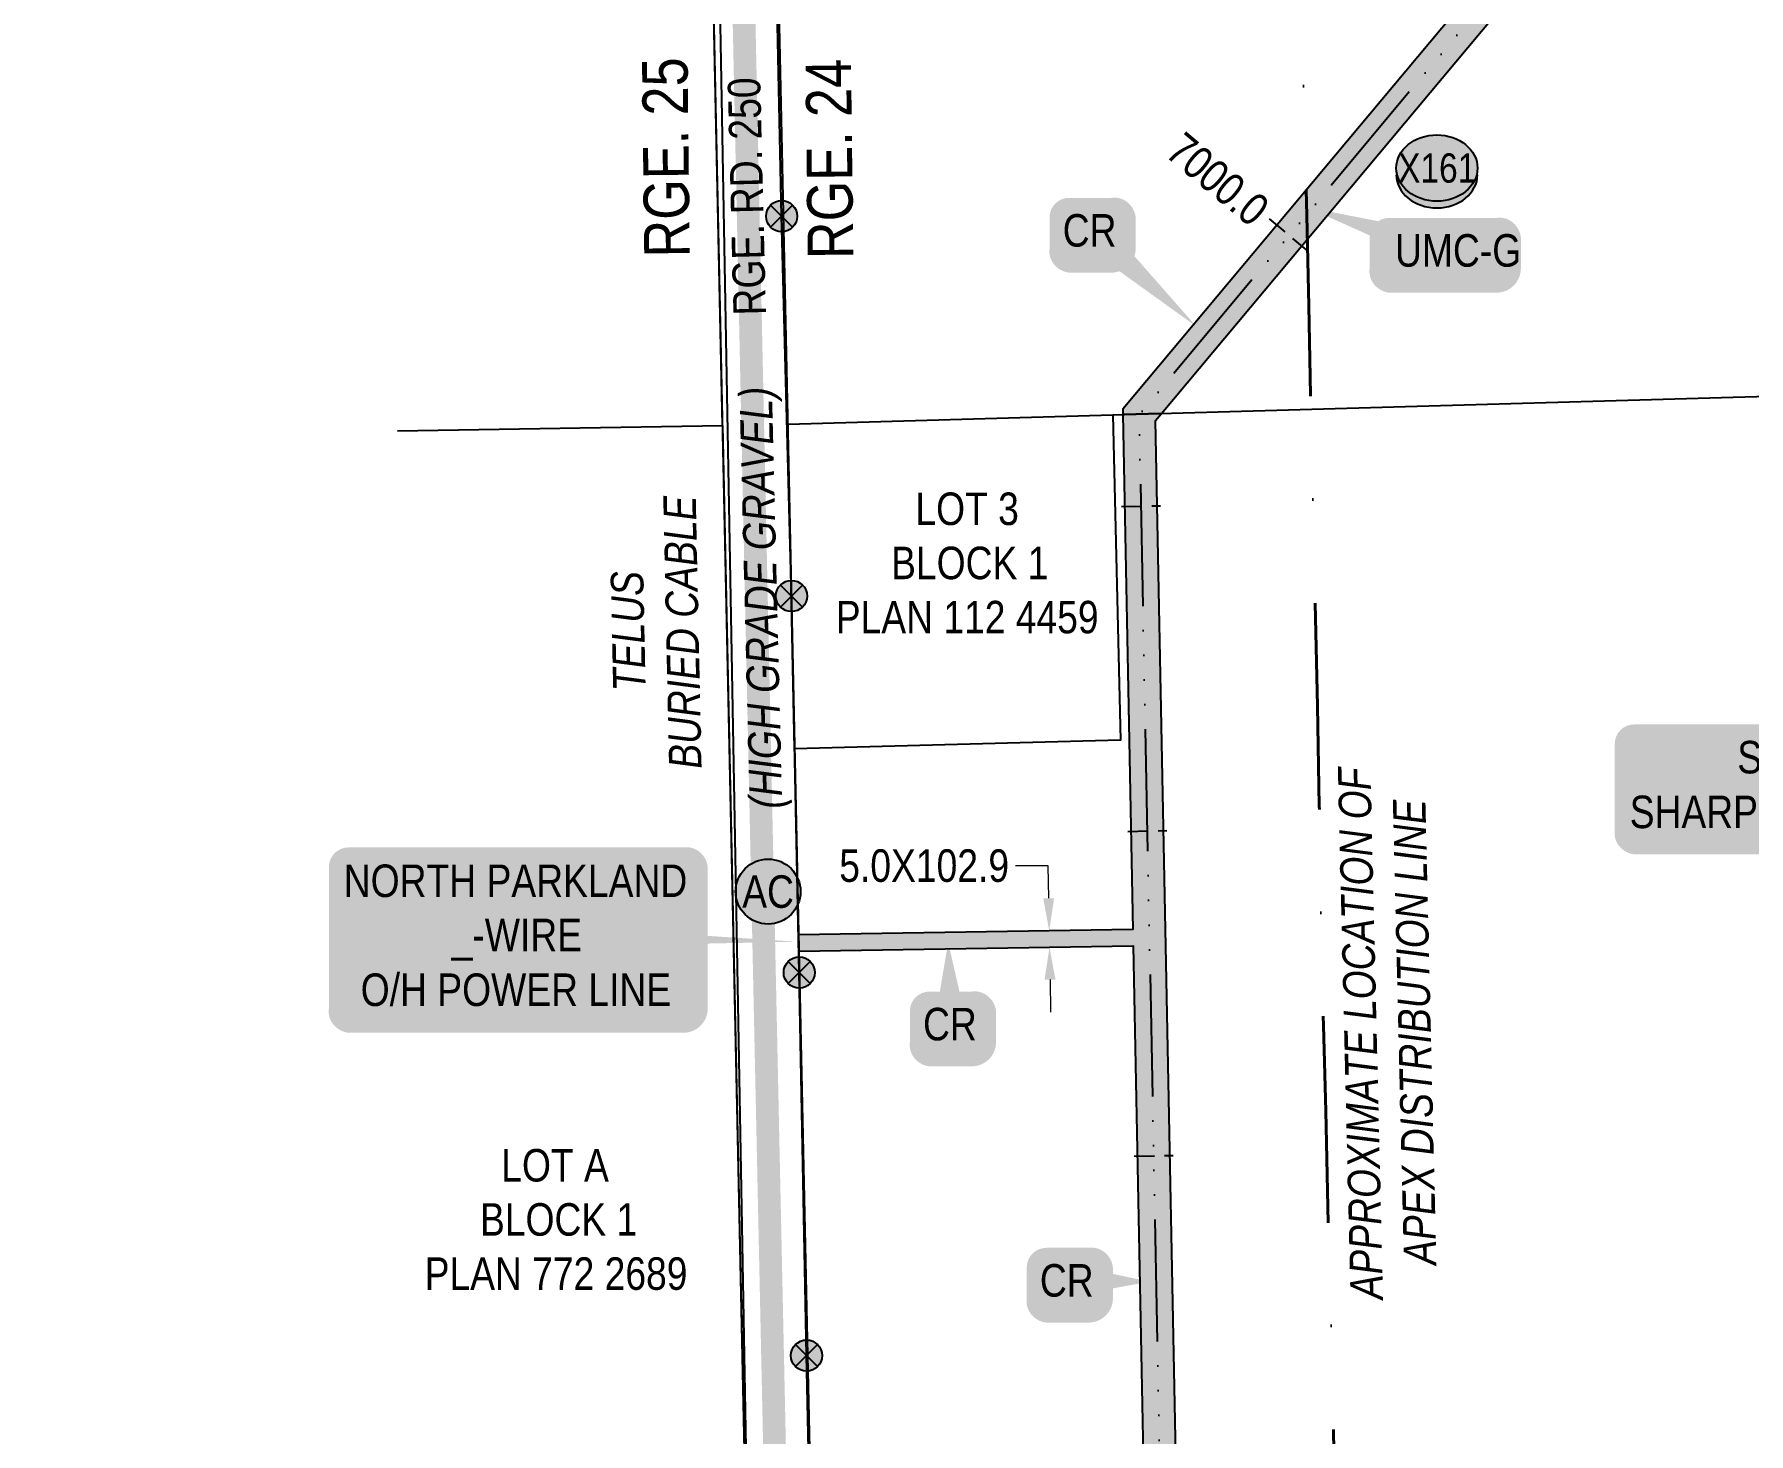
# Model space of a CAD drawing. Extents: x 88833 to 97610, y 5963373 to 5974710.
# Drawn here: x 93738 to 94266, y 5966801 to 5967232 of the extents above; entities that cross this region are included whole.
import ezdxf
from ezdxf.enums import TextEntityAlignment as Align

# ---------------------------------------------------------------- set-up
doc = ezdxf.new("R2010")
doc.units = 0
doc.header["$LTSCALE"] = 5
doc.header["$PDSIZE"] = 5
for name, pattern in [('COOP2', [10, 5, -1, 0, -1, 0, -1, 0, -1, 0, -1]), ('DASHDOT', [25.4, 12.7, -6.35, 0, -6.35]), ('foc-TIELINE', [1.875, 1.25, -0.625])]:
    doc.linetypes.add(name, pattern=pattern)
doc.layers.get('Defpoints').update_dxf_attribs({"color": 9})
for name, color, linetype in [('AS-POWER', 104, 'foc-POWER'), ('AS-POWER-EXISTING-PP', 72, 'Continuous'), ('AS-POWER-T', 104, 'Continuous'), ('AS-ROADS', 254, 'Continuous'), ('AS-TELEPHONE', 224, 'foc-TEL'), ('AS-TELEPHONE-T', 224, 'Continuous'), ('AS-WILDLIFE-BLOCK', 131, 'Continuous'), ('CG-NOTES', 7, 'Continuous'), ('D-TXT', 6, 'Continuous'), ('L-ROAD-T', 7, 'Continuous'), ('L-SEC', 7, 'Continuous'), ('L-TITLEDB', 4, 'Continuous'), ('L-TITLEDB-T', 4, 'Continuous'), ('P-APEX RECON PAY ITEMS', 240, 'Continuous'), ('P-APEX RECON-10m BUFFER', 51, 'COOP2'), ('P-APEX RECON-URBAN', 30, 'COOP2'), ('P-APEX RECON-WORK AREA', 104, 'Continuous'), ('P-BUFFER-PURPLE', 187, 'foc-TIELINE'), ('P-BUFFER-PURPLE-T', 187, 'Continuous'), ('P-CROSSINGS', 250, 'Continuous')]:
    doc.layers.add(name, color=color, linetype=linetype)
for name, color, linetype, lineweight in [('AS-RECON EXISTING', 151, 'DASHDOT', 40), ('AS-RECON EXISTING-T', 151, 'Continuous', 40), ('P-APEX RECON-TWS-T', 104, 'Continuous', 9), ('T-TEXT', 48, 'Continuous', 18)]:
    doc.layers.add(name, color=color, linetype=linetype, lineweight=lineweight)
doc.styles.add('1.8', font='ARIALN.TTF', dxfattribs={"height": 2})
doc.styles.add('100L', font='ARIALN.TTF', dxfattribs={"height": 10})
doc.styles.add('175L', font='ARIALN.TTF', dxfattribs={"height": 2})
doc.styles.add('80', font='ARIALN.TTF', dxfattribs={"height": 10})
doc.styles.add('80CG', font='ARIALN.TTF', dxfattribs={"height": 10})
doc.styles.add('80L', font='ARIALN.TTF', dxfattribs={"height": 10})
doc.styles.add('80LS', font='ARIALNI.TTF', dxfattribs={"height": 10})
doc.styles.add('Crossing', font='ARIALN.TTF', dxfattribs={"height": 10})
doc.styles.add('foc-LtypeFont', font='ARIALN.TTF', dxfattribs={"height": 7.349999999999999})
doc.linetypes.add('foc-POWER', pattern='A,6,-1,["P",foc-LtypeFont,S=0.2,R=0,X=-0.625,Y=-0.75],-1.239999999999999,4', length=12.24)
doc.linetypes.add('foc-TEL', pattern='A,2,-1,["T",foc-LtypeFont,S=0.2,R=0,X=-0.425,Y=-0.75],-1.239999999999999,8', length=12.24)
doc.dimstyles.new('Compass 5 000', dxfattribs={"dimscale": 5, "dimtxt": 9, "dimasz": 2, "dimexe": 0.2, "dimexo": 0.0625, "dimgap": 0.5, "dimtad": 0, "dimtih": 1, "dimtoh": 1, "dimzin": 0, "dimdsep": 46, "dimtxsty": '80CG', "dimcen": 0.1, "dimse1": 1, "dimse2": 1, "dimclrd": 256, "dimclrt": 256, "dimaunit": 1, "dimadec": 4, "dimazin": 0, "dimtfac": 0.06, "dimtofl": 0, "dimtmove": 0, "dimatfit": 1, "dimfxl": 0.2, "dimtolj": 1, "dimtzin": 0, "dimlwd": -1, "dimarcsym": 0})

# ---------------------------------------------------------------- blocks, each defined once
blk = doc.blocks.new('POWERPOLE')
h = blk.add_hatch(color=255)
edge = h.paths.add_edge_path()
edge.add_arc((0, 0), 0.9600000000000002, 0, 360)
at = {"linetype": 'Continuous'}
for p, q in [((0.678822509938982, -0.678822509938982), (-0.678822509938982, 0.678822509938982)), ((-0.678822509938982, -0.678822509938982), (0.678822509938982, 0.678822509938982))]:
    blk.add_line(p, q, dxfattribs=at)
blk.add_circle((0, 0), 0.9600000000000002, dxfattribs=at)
blk = doc.blocks.new('*U810')
h = blk.add_hatch(color=255)
edge = h.paths.add_edge_path()
edge.add_line((-51.49999999999999, -28.5), (51.49999999999999, -28.5))
edge.add_arc((51.49999999999999, -22.5), 6, 270, 360)
edge.add_line((57.49999999999999, -22.5), (57.49999999999999, 21))
edge.add_arc((51.49999999999999, 21), 6, 0, 90)
edge.add_line((51.49999999999999, 27), (-51.49999999999999, 27))
edge.add_arc((-51.49999999999999, 21), 6, 90, 180)
edge.add_line((-57.49999999999999, 21), (-57.49999999999999, -22.5))
edge.add_arc((-51.49999999999999, -22.5), 6, 180, 270)
at = {"color": 104, "flags": 128}
blk.add_lwpolyline([(-51.49999999999999, -28.5, 3, 3, 0), (51.49999999999999, -28.5, 3, 3, 0.414213562373095), (57.49999999999999, -22.5, 3, 3, 0), (57.49999999999999, 21, 3, 0, 0.414213562373095), (51.49999999999999, 27, 0, 0, 0), (-51.49999999999999, 27, 0, 0, 0.414213562373095), (-57.49999999999999, 21, 0, 0, 0), (-57.49999999999999, -22.5, 0, 3, 0.414213562373095)], format="xyseb", close=True, dxfattribs=at)
blk.add_lwpolyline([(86.15871918791912, -2.004681713412222, 0, 7.5, 0), (-3.398394867633905e-15, 3.944304526105059e-31, 0, 0, 0)], format="xyseb", dxfattribs=at)
at = {"color": 104, "style": '80'}
blk.add_attdef('ENTER_TEXT_001', (-26.84515688949523, -4.918144611186903), '', height=10, dxfattribs=at)
blk = doc.blocks.new('Access_Point')
h = blk.add_hatch(color=255)
h.dxf.hatch_style = 1
edge = h.paths.add_edge_path()
edge.add_arc((0, 0), 9.991818388100018, 0, 360)
at = {"color": 170}
blk.add_circle((0, 0), 9.991818388100018, dxfattribs=at)
at = {"color": 170, "style": '175L'}
blk.add_text('AC', height=10, dxfattribs=at).set_placement((0, 0), align=Align.MIDDLE_CENTER)
blk = doc.blocks.new('*U734')
at = {"true_color": 0xffffa8}
h = blk.add_hatch(color=51, dxfattribs=at)
edge = h.paths.add_edge_path()
edge.add_line((-6.499999999999975, -11.5), (6.499999999999975, -11.5))
edge.add_arc((6.499999999999982, -5.499999999999993), 6.000000000000007, 269.9999999999999, 359.9999999999999)
edge.add_line((12.49999999999999, -5.5), (12.49999999999999, 4))
edge.add_arc((6.499999999999982, 3.999999999999993), 6.000000000000007, 6.361109362927026e-14, 90.00000000000007)
edge.add_line((6.499999999999975, 10), (-6.499999999999975, 10))
edge.add_arc((-6.499999999999982, 3.999999999999993), 6.000000000000007, 89.99999999999993, 179.9999999999999)
edge.add_line((-12.49999999999999, 4), (-12.49999999999999, -5.5))
edge.add_arc((-6.499999999999982, -5.499999999999993), 6.000000000000007, 180, 270.0000000000001)
at = {"color": 240, "flags": 128}
for points in [[(-0.7393581334973023, 25.20318743948037, 0, 9.999999999999996, 0), (0, 0, 4.999999999999998, 4.999999999999998, 0)], [(-0.9975861934179426, -11.43768851242966, 0, 10, 0), (0, 0, 5, 5, 0)]]:
    blk.add_lwpolyline(points, format="xyseb", dxfattribs=at)
blk.add_lwpolyline([(-6.499999999999975, -11.5, 3, 3, 0), (6.499999999999975, -11.5, 3, 3, 0.4142135623730951), (12.49999999999999, -5.5, 3, 3, 0), (12.49999999999999, 4, 3, 0, 0.4142135623730951), (6.499999999999975, 10, 0, 0, 0), (-6.499999999999975, 10, 0, 0, 0.4142135623730951), (-12.49999999999999, 4, 0, 0, 0), (-12.49999999999999, -5.5, 0, 3, 0.4142135623730951)], format="xyseb", close=True, dxfattribs=at)
at = {"color": 4, "style": '80'}
blk.add_attdef('OTHER_001', (-14.69645293315144, -5.003410641200546), '', height=10, dxfattribs=at)
blk = doc.blocks.new('*U769')
at = {"true_color": 0xffffa8}
h = blk.add_hatch(color=51, dxfattribs=at)
edge = h.paths.add_edge_path()
edge.add_line((-6.499999999999975, -11.5), (6.499999999999975, -11.5))
edge.add_arc((6.499999999999982, -5.499999999999993), 6.000000000000007, 269.9999999999999, 359.9999999999999)
edge.add_line((12.49999999999999, -5.5), (12.49999999999999, 4))
edge.add_arc((6.499999999999982, 3.999999999999993), 6.000000000000007, 6.361109362927026e-14, 90.00000000000007)
edge.add_line((6.499999999999975, 10), (-6.499999999999975, 10))
edge.add_arc((-6.499999999999982, 3.999999999999993), 6.000000000000007, 89.99999999999993, 179.9999999999999)
edge.add_line((-12.49999999999999, 4), (-12.49999999999999, -5.5))
edge.add_arc((-6.499999999999982, -5.499999999999993), 6.000000000000007, 180, 270.0000000000001)
at = {"color": 240, "flags": 128}
blk.add_lwpolyline([(-6.499999999999975, -11.5, 3, 3, 0), (6.499999999999975, -11.5, 3, 3, 0.4142135623730951), (12.49999999999999, -5.5, 3, 3, 0), (12.49999999999999, 4, 3, 0, 0.4142135623730951), (6.499999999999975, 10, 0, 0, 0), (-6.499999999999975, 10, 0, 0, 0.4142135623730951), (-12.49999999999999, 4, 0, 0, 0), (-12.49999999999999, -5.5, 0, 3, 0.4142135623730951)], format="xyseb", close=True, dxfattribs=at)
for points in [[(-0.9975861934179426, -11.43768851242966, 0, 10, 0), (0, 0, 5, 5, 0)], [(25.23117517315522, -0.4280114153560894, 0, 9.999999999999996, 0), (0, 0, 4.999999999999998, 4.999999999999998, 0)]]:
    blk.add_lwpolyline(points, format="xyseb", dxfattribs=at)
at = {"color": 4, "style": '80'}
blk.add_attdef('OTHER_001', (-14.69645293315144, -5.003410641200546), '', height=10, dxfattribs=at)
blk = doc.blocks.new('*U770')
at = {"true_color": 0xffffa8}
h = blk.add_hatch(color=51, dxfattribs=at)
edge = h.paths.add_edge_path()
edge.add_line((-6.499999999999975, -11.5), (6.499999999999975, -11.5))
edge.add_arc((6.499999999999982, -5.499999999999993), 6.000000000000007, 269.9999999999999, 359.9999999999999)
edge.add_line((12.49999999999999, -5.5), (12.49999999999999, 4))
edge.add_arc((6.499999999999982, 3.999999999999993), 6.000000000000007, 6.361109362927026e-14, 90.00000000000007)
edge.add_line((6.499999999999975, 10), (-6.499999999999975, 10))
edge.add_arc((-6.499999999999982, 3.999999999999993), 6.000000000000007, 89.99999999999993, 179.9999999999999)
edge.add_line((-12.49999999999999, 4), (-12.49999999999999, -5.5))
edge.add_arc((-6.499999999999982, -5.499999999999993), 6.000000000000007, 180, 270.0000000000001)
at = {"color": 240, "flags": 128}
blk.add_lwpolyline([(-6.499999999999975, -11.5, 3, 3, 0), (6.499999999999975, -11.5, 3, 3, 0.4142135623730951), (12.49999999999999, -5.5, 3, 3, 0), (12.49999999999999, 4, 3, 0, 0.4142135623730951), (6.499999999999975, 10, 0, 0, 0), (-6.499999999999975, 10, 0, 0, 0.4142135623730951), (-12.49999999999999, 4, 0, 0, 0), (-12.49999999999999, -5.5, 0, 3, 0.4142135623730951)], format="xyseb", close=True, dxfattribs=at)
for points in [[(-0.9975861934179426, -11.43768851242966, 0, 10, 0), (0, 0, 5, 5, 0)], [(32.59961802804338, -29.53930356077178, 0, 9.999999999999996, 0), (0, 0, 4.999999999999998, 4.999999999999998, 0)]]:
    blk.add_lwpolyline(points, format="xyseb", dxfattribs=at)
at = {"color": 4, "style": '80'}
blk.add_attdef('OTHER_001', (-14.69645293315144, -5.003410641200546), '', height=10, dxfattribs=at)
blk = doc.blocks.new('*U771')
at = {"true_color": 0xffffa8}
h = blk.add_hatch(color=51, dxfattribs=at)
edge = h.paths.add_edge_path()
edge.add_line((-16.49999999999998, -11.5), (16.49999999999998, -11.5))
edge.add_arc((16.49999999999998, -5.499999999999993), 6.000000000000007, 269.9999999999999, 359.9999999999999)
edge.add_line((22.49999999999999, -5.5), (22.49999999999999, 4))
edge.add_arc((16.49999999999998, 3.999999999999993), 6.000000000000007, 6.361109362927026e-14, 90.00000000000007)
edge.add_line((16.49999999999998, 10), (-16.49999999999998, 10))
edge.add_arc((-16.49999999999998, 3.999999999999993), 6.000000000000007, 89.99999999999993, 179.9999999999999)
edge.add_line((-22.49999999999999, 4), (-22.49999999999999, -5.5))
edge.add_arc((-16.49999999999998, -5.499999999999993), 6.000000000000007, 180, 270.0000000000001)
at = {"color": 240, "flags": 128}
for points in [[(-41.93082212828594, 13.31665980188813, 0, 9.999999999999996, 0), (0, 0, 4.999999999999998, 4.999999999999998, 0)], [(-0.9975861934179426, -11.43768851242966, 0, 10, 0), (0, 0, 5, 5, 0)]]:
    blk.add_lwpolyline(points, format="xyseb", dxfattribs=at)
blk.add_lwpolyline([(-16.49999999999998, -11.5, 3, 3, 0), (16.49999999999998, -11.5, 3, 3, 0.4142135623730951), (22.49999999999999, -5.5, 3, 3, 0), (22.49999999999999, 4, 3, 0, 0.4142135623730951), (16.49999999999998, 10, 0, 0, 0), (-16.49999999999998, 10, 0, 0, 0.4142135623730951), (-22.49999999999999, 4, 0, 0, 0), (-22.49999999999999, -5.5, 0, 3, 0.4142135623730951)], format="xyseb", close=True, dxfattribs=at)
at = {"color": 4, "style": '80'}
blk.add_attdef('OTHER_001', (-14.69645293315144, -5.003410641200546), '', height=10, dxfattribs=at)
blk = doc.blocks.new('*D772')
at = {"layer": 'Defpoints', "color": 0, "transparency": 16777216}
for p in [(94050.5347819886, 5966956.002787045), (94052.65568560796, 5966956.036985458), (94052.73623327244, 5966951.041612281)]:
    blk.add_point(p, dxfattribs=at)
at = {"layer": 'P-APEX RECON-TWS-T', "transparency": 16777216}
for p, q in [((94050.21233482577, 5966976.000187572), (94040.21233482576, 5966976.000187572)), ((94050.37355840718, 5966966.001487308), (94050.21233482577, 5966976.000187572)), ((94050.7765532345, 5966941.008713604), (94050.9377768159, 5966931.010013341))]:
    blk.add_line(p, q, dxfattribs=at)
for points in [[(94052.04000845106, 5966966.028357905), (94048.7071083633, 5966965.974616711), (94050.5347819886, 5966956.002787045)], [(94052.44300327837, 5966941.035584201), (94049.11010319061, 5966940.981843007), (94050.61532965308, 5966951.007413868)]]:
    blk.add_solid(points, dxfattribs=at)
at = {"layer": 'P-APEX RECON-TWS-T', "transparency": 16777216, "insert": (94012.08136620352, 5966976.000187571), "char_height": 10, "attachment_point": 5, "style": '80CG'}
blk.add_mtext('\\A1;5.0X102.9', dxfattribs=at)
blk = doc.blocks.new('*U851')
h = blk.add_hatch(color=255)
edge = h.paths.add_edge_path()
edge.add_line((-109, -20), (109, -20))
edge.add_arc((109, -14), 6, 270, 360)
edge.add_line((115, -14), (115, 12.5))
edge.add_arc((109, 12.5), 6, 0, 90)
edge.add_line((109, 18.5), (-109, 18.5))
edge.add_arc((-109, 12.5), 6, 90, 180)
edge.add_line((-115, 12.5), (-115, -14))
edge.add_arc((-109, -14), 6, 180, 270)
at = {"color": 131, "flags": 128}
blk.add_lwpolyline([(-109, -20, 3, 3, 0), (109, -20, 3, 3, 0.414213562373095), (115, -14, 3, 3, 0), (115, 12.5, 3, 0, 0.414213562373095), (109, 18.5, 0, 0, 0), (-109, 18.5, 0, 0, 0.414213562373095), (-115, 12.5, 0, 0, 0), (-115, -14, 0, 3, 0.414213562373095)], format="xyseb", close=True, dxfattribs=at)
at = {"color": 131, "style": '80'}
blk.add_attdef('ENTER_TEXT_001', (-35.98567530695772, -4.996589358799454), '', height=10, dxfattribs=at)
blk = doc.blocks.new('xing2')
h = blk.add_hatch(color=50)
h.dxf.hatch_style = 1
edge = h.paths.add_edge_path()
edge.add_ellipse((0, 0), major_axis=(-12.5, 0), ratio=0.8162973455633619, start_angle=0, end_angle=360)
h = blk.add_hatch(color=250)
h.dxf.hatch_style = 1
edge = h.paths.add_edge_path()
edge.add_ellipse((0, -2.047489049626165), major_axis=(-12.5, 0), ratio=0.8162973455633619, start_angle=0, end_angle=180)
edge.add_line((12.5, -2.047489049626165), (12.5, 0))
edge.add_ellipse((0, 0), major_axis=(-12.5, 0), ratio=0.8162973455633619, start_angle=0, end_angle=180, ccw=False)
edge.add_line((-12.5, 0), (-12.5, -2.047489049626165))
at = {"color": 250}
blk.add_ellipse((0, 0), major_axis=(-12.5, 0), ratio=0.8162973455633619, dxfattribs=at)
blk.add_ellipse((0, -2.047489049626165), major_axis=(-12.5, 0), ratio=0.8162973455633619, start_param=0, end_param=3.141592653589793, dxfattribs=at)
at = {"color": 250, "style": 'Crossing'}
blk.add_attdef('CROSSING', text='', height=9, dxfattribs=at).set_placement((0.08916442567715421, 0.0199513138486509), align=Align.MIDDLE_CENTER)
at = {"color": 250, "style": 'Crossing', "flags": 1}
for tag, p in [('OWNER', (0.08916442567715421, -12.49201765665748)), ('DESCRIPTION', (0.08916442567715421, -25.770021277247)), ('LOCATION', (0.08916442567715421, -39.30337514164421)), ('DWG_REF', (0.08916442567715421, -52.83672900604233))]:
    blk.add_attdef(tag, text='', height=9, dxfattribs=at).set_placement(p, align=Align.MIDDLE_CENTER)

msp = doc.modelspace()

# ---------------------------------------------------------------- hatches: boundary and pattern name
at = {"layer": 'P-APEX RECON-10m BUFFER', "transparency": 33554687}
h = msp.add_hatch(color=256, dxfattribs=at)
h.dxf.hatch_style = 1
h.paths.add_polyline_path([(94186.29116487261, 5967318.674493164), (94186.70517759782, 5967318.682699649), (94186.80564981182, 5967313.684876692), (94191.8006631103, 5967313.785292413), (94192.8907904685, 5967259.55872255), (94073.13613987596, 5967116.46683255), (94073.16952978211, 5967114.767782861), (94085.02687256169, 5967115.106005741), (94202.95606048816, 5967256.016695256), (94201.7906897072, 5967313.986123886), (94206.7857030056, 5967314.086539617), (94206.3840400818, 5967334.066592811), (94201.3890267834, 5967333.96617708), (94198.63274937727, 5967471.072606199), (94203.6277626757, 5967471.17302193), (94203.22609975189, 5967491.153075124), (94198.23108645348, 5967491.052659393), (94197.65021767298, 5967519.94700947), (94187.66151902167, 5967519.680121551), (94188.24105985666, 5967490.85182792), (94183.24604655811, 5967490.7514122), (94183.64770948191, 5967470.771358996), (94188.64272278047, 5967470.871774738), (94191.39900018641, 5967333.765345617), (94186.40398688802, 5967333.664929886), (94186.50434612796, 5967328.67272664), (94186.1227641459, 5967328.66516298)])
h = msp.add_hatch(color=256, dxfattribs=at)
h.dxf.hatch_style = 1
h.paths.add_polyline_path([(94073.16952978211, 5967114.767782861), (94076.2814378678, 5966956.417937815), (93973.46788284849, 5966954.760125392), (93973.57429013209, 5966949.76516918), (94076.37960189347, 5966951.422848685), (94080.2808464316, 5966752.90751625), (94075.42892421375, 5966752.861650025), (94075.6178295115, 5966732.878452746), (94080.61362883155, 5966732.925679061), (94080.80278956286, 5966712.915460974), (94090.79272454351, 5966713.185902467), (94090.60522747114, 5966733.02013172), (94095.60102679119, 5966733.067358034), (94095.41212149311, 5966753.050555324), (94090.27296451572, 5966753.00197381), (94083.1997612621, 5967112.922835346), (94085.02687256217, 5967115.106005741)])

# ---------------------------------------------------------------- linework, layer by layer
at = {"layer": 'AS-POWER', "flags": 128}
msp.add_lwpolyline([(93978.36610658371, 5966709.834152876), (93975.92565884574, 5966825.384399951), (93973.67194856639, 5966943.171816933), (93971.26457573376, 5967058.956822243), (93968.2515297145, 5967175.730624113), (93965.7134311245, 5967293.378037396), (93976.14283245854, 5967312.022854661), (94060.64186460573, 5967291.798481432)], dxfattribs=at)
at = {"layer": 'AS-RECON EXISTING', "flags": 128}
msp.add_lwpolyline([(94126.69456836522, 5967310.879561892), (94126.66463861239, 5967310.896282466), (94126.68344553096, 5967308.657099187), (94126.54109883665, 5967305.29555636), (94126.50890774964, 5967296.981253803), (94126.75188098378, 5967289.042680146), (94126.87230230804, 5967280.723238935), (94127.17342121189, 5967274.164327718), (94127.83950345304, 5967262.904610565), (94128.11817940034, 5967251.439515019), (94128.17243392329, 5967241.830483955), (94128.53224372608, 5967222.520203288), (94129.10522148655, 5967200.544995328), (94129.77068875829, 5967175.95483351), (94130.38097913102, 5967148.16440652), (94130.87287287692, 5967120.819767335), (94131.48702610366, 5967092.606733682), (94132.28682775238, 5967057.898871159), (94133.02872239084, 5967025.12578344), (94133.59610245067, 5966994.442682364), (94133.94753853274, 5966967.427513576), (94134.84567612936, 5966926.850874201), (94135.56974111359, 5966900.581095686), (94136.36315483274, 5966864.71157055), (94137.15306871312, 5966837.011853928), (94137.79162594944, 5966808.277034882), (94138.56277753097, 5966772.295732299), (94139.62907755868, 5966742.81501645), (94139.83988160112, 5966721.834093065), (94140.29624452093, 5966715.088702839)], dxfattribs=at)
at = {"layer": 'AS-ROADS', "const_width": 7.000000000000012, "flags": 128}
msp.add_lwpolyline([(94020.18167347279, 5964179.764959783), (94016.38389049683, 5964372.857735087), (94000.1330308254, 5965162.172428597), (93985.10416949596, 5965906.543056373), (93958.31183580693, 5967160.051705897), (93939.04280299635, 5968064.274779486), (93917.29502456878, 5969118.160662154), (93899.54201417332, 5969937.457268883), (93880.53157597387, 5970849.510059006)], dxfattribs=at)
at = {"layer": 'AS-TELEPHONE', "flags": 128}
msp.add_lwpolyline([(93959.24800000021, 5966689.044), (93959.24800000021, 5966689.044), (93944.37895161999, 5967513.109108713), (93944.34055813607, 5967515.019717483), (93944.04798215679, 5967522.052516166), (93943.93711578973, 5967534.110160015), (93943.69088285674, 5967547.53027859), (93943.69516017957, 5967557.294464296), (93943.60071858703, 5967567.877521029), (93943.61723772236, 5967575.659627149), (93943.57025645094, 5967581.446256424), (93942.79443195536, 5967591.16065093), (93941.80493794159, 5967592.996299942), (93941.46875885988, 5967593.511890234), (93940.89692922523, 5967593.648973974), (93939.69081952932, 5967593.434754905), (93939.68806278252, 5967593.442595232)], dxfattribs=at)
at = {"layer": 'L-SEC', "flags": 128}
for points in [[(93941.4650000002, 5967513.102), (93958.58181859506, 5966709.606633192)], [(93961.56443448053, 5967513.530177172), (93978.67878169792, 5966710.150821437)]]:
    msp.add_lwpolyline(points, dxfattribs=at)
at = {"layer": 'L-TITLEDB', "flags": 128}
for points in [[(93850.11408854491, 5967109.767676854), (93950.0231485399, 5967111.366557041), (93941.537, 5967513.052), (93134.7230000002, 5967500.73), (93136.86701302885, 5967400.69769275)], [(94070.057, 5967114.679), (94775.7350000002, 5967134.808)], [(93850.11408854491, 5967109.767676854), (93950.0231485399, 5967111.366557041), (93958.58181859506, 5966709.606633192), (93151.91500000001, 5966695.772), (93149.7845127438, 5966795.878798228)]]:
    msp.add_lwpolyline(points, dxfattribs=at)
msp.add_lwpolyline([(93970.109, 5967111.838), (94070.057, 5967114.679), (94072.408, 5967014.675), (93972.225, 5967011.926)], close=True, dxfattribs=at)
at = {"layer": 'P-APEX RECON-URBAN', "ltscale": 1.5, "flags": 128}
msp.add_lwpolyline([(89862.3144231309, 5969420.077827768), (89867.2103470219, 5969428.524596035), (89870.14172876735, 5969432.837993488), (89871.23414804651, 5969440.262044829), (89870.98573738692, 5969451.31204584), (89869.21394255273, 5969465.882083628), (89874.38183079123, 5969505.037689408), (89878.80659277725, 5969544.863734503), (89884.1514435575, 5969585.191215969), (89892.20559743706, 5969617.100633054), (89902.64243527879, 5969647.039175081), (89920.51151465335, 5969655.251927998), (90029.9257993548, 5969662.380119214), (90138.48069039815, 5969668.857980965), (90357.81694192986, 5969689.032902524), (90562.77498142899, 5969696.813603154), (90589.95981035582, 5969720.18618715), (90720.27254620194, 5969722.878932685), (90776.00617715603, 5969735.86694721), (91186.50274065787, 5969696.001902156), (91462.20749338125, 5969691.780471366), (92125.72649659759, 5969704.861594442), (92128.77294061036, 5969486.170019364), (92217.36435684729, 5969300.618202974), (92221.26775278136, 5969073.304265536), (93093.27690921753, 5969087.635830862), (93106.74073312819, 5968355.068553096), (93124.6981280196, 5968305.644354363), (93129.21661116328, 5968093.237360269), (93161.83295964824, 5968029.816529077), (93132.24549880826, 5967948.401460741), (93140.25788409355, 5967559.936543403), (93144.05561528994, 5967553.379365988), (93150.53987551002, 5967550.023315996), (93471.98933182954, 5967554.97460513), (93537.10975395488, 5967530.141949479), (93807.32326681334, 5967535.904419597), (93870.96798301328, 5967527.575662247), (94192.33727641888, 5967535.661390393), (94197.92342547815, 5967257.787708892), (94078.16795056922, 5967114.694833948), (94085.55366437012, 5966738.87183281), (94086.15603930214, 5966675.150077878), (93941.51745095891, 5966671.159270513), (93944.01049299899, 5966553.478190036), (93958.0435776508, 5965888.319777539), (93972.59845403822, 5965166.716988068), (93975.55523176982, 5965146.730762534), (93977.13828254829, 5965068.998099279), (93975.00792905138, 5965048.860464028), (93989.0368628249, 5964391.951417144), (94052.05034787196, 5964393.271078225), (94345.15548319234, 5964399.496451166), (94346.84279578344, 5964325.41703755), (94351.14867279292, 5964301.360032139), (94401.94702974972, 5964302.499872417), (94446.67188581123, 5964297.430563057), (95465.60363415693, 5964319.322975862)], dxfattribs=at)
at = {"layer": 'P-APEX RECON-WORK AREA', "flags": 128}
msp.add_lwpolyline([(94192.8907904685, 5967259.55872255), (94073.13613987596, 5967116.46683255), (94073.16952978211, 5967114.767782861), (94085.02687256169, 5967115.106005741), (94202.95606048816, 5967256.016695256)], dxfattribs=at)
msp.add_lwpolyline([(94073.16952978211, 5967114.767782861), (94076.2814378678, 5966956.417937815), (93973.46788284849, 5966954.760125392), (93973.57429013209, 5966949.76516918), (94076.37960189347, 5966951.422848685), (94080.2808464316, 5966752.90751625), (94075.42892421375, 5966752.861650025), (94075.6178295115, 5966732.878452746), (94080.61362883155, 5966732.925679061), (94080.80278956286, 5966712.915460974), (94090.79272454351, 5966713.185902467), (94090.60522747114, 5966733.02013172), (94095.60102679119, 5966733.067358034), (94095.41212149311, 5966753.050555324), (94090.27296451572, 5966753.00197381), (94083.1997612621, 5967112.922835346), (94085.02687256217, 5967115.106005741)], close=True, dxfattribs=at)
at = {"layer": 'P-BUFFER-PURPLE'}
for p, q in [((94118.14649459482, 5967174.919230991), (94130.40668028366, 5967164.658591806)), ((94072.72556266162, 5967086.504639421), (94084.7137020275, 5967086.740231618)), ((94074.68883096645, 5966986.603478039), (94086.67697033232, 5966986.839070231)), ((94076.65209927129, 5966886.702316656), (94088.64023863716, 5966886.937908853))]:
    msp.add_line(p, q, dxfattribs=at)

# ---------------------------------------------------------------- block references
at = {"layer": 'AS-POWER-EXISTING-PP', "xscale": 4.996022535000007, "yscale": 4.996022535000007, "zscale": 4.996022535000007}
for p in [(93968.25, 5967175.76), (93971.26000000014, 5967058.96), (93973.67194856639, 5966943.171816934), (93975.92565884572, 5966825.384399951)]:
    msp.add_blockref('POWERPOLE', p, dxfattribs=at)
at = {"layer": 'AS-POWER-T', "color": 5}
ref = msp.add_blockref('*U810', (93886.5307076996, 5966954.65284312), dxfattribs=at)
ref.add_attrib('ENTER_TEXT_001', 'NORTH PARKLAND', (93833.60096690833, 5966966.404775817), dxfattribs={"layer": '0', "color": 104, "height": 10, "style": '80'})
ref.add_attrib('ENTER_TEXT_002', '_-WIRE', (93866.79332707204, 5966949.73810915), dxfattribs={"layer": '0', "color": 104, "height": 10, "style": '80'})
ref.add_attrib('ENTER_TEXT_003', 'O/H POWER LINE', (93838.80901602157, 5966932.894089141), dxfattribs={"layer": '0', "color": 104, "height": 10, "style": '80'})
at = {"layer": 'AS-WILDLIFE-BLOCK'}
ref = msp.add_blockref('*U851', (94339.34701793305, 5967001.003124135), dxfattribs=dict(at, xscale=0.9992045070000001, yscale=0.9992045070000001, zscale=0.9992045070000001))
ref.add_attrib('ENTER_TEXT_001', 'SENSITIVE RAPTOR RANGE', (94262.12336810828, 5967004.419004027), dxfattribs={"layer": '0', "color": 131, "height": 9.992045070000016, "style": '80'})
ref.add_attrib('ENTER_TEXT_002', 'SHARP TAILED GROUSE SURVEY ZONE', (94229.05283422039, 5966987.588383318), dxfattribs={"layer": '0', "color": 131, "height": 9.992045070000016, "style": '80'})
at = {"layer": 'CG-NOTES', "xscale": 0.9992045070000001, "yscale": 0.9992045070000001, "zscale": 0.9992045070000001}
msp.add_blockref('Access_Point', (93964.07683822294, 5966968.087166573), dxfattribs=at)
at = {"layer": 'P-APEX RECON PAY ITEMS'}
ref = msp.add_blockref('*U770', (94063.14437087992, 5967171.411006322), dxfattribs=at)
ref.add_attrib('OTHER_001', 'CR', (94054.68257006136, 5967166.407595681), dxfattribs={"layer": '0', "color": 4, "height": 10, "style": '80'})
msp.add_blockref('*U771', (94171.57082212843, 5967165.243340191), dxfattribs=at).add_auto_attribs({'OTHER_001': 'UMC-G'})
ref = msp.add_blockref('*U734', (94020.19596806755, 5966927.32618525), dxfattribs=at)
ref.add_attrib('OTHER_001', 'CR', (94011.73416724899, 5966922.322774609), dxfattribs={"layer": '0', "color": 4, "height": 10, "style": '80'})
ref = msp.add_blockref('*U769', (94056.12282968637, 5966848.527355974), dxfattribs=at)
ref.add_attrib('OTHER_001', 'CR', (94047.6610288678, 5966843.523945333), dxfattribs={"layer": '0', "color": 4, "height": 10, "style": '80'})
at = {"layer": 'P-CROSSINGS', "xscale": 0.9992045070000001, "yscale": 0.9992045070000001, "zscale": 0.9992045070000001}
msp.add_blockref('xing2', (94169.75152293759, 5967190.555269213), dxfattribs=at).add_auto_attribs({'CROSSING': 'X161'})

# ---------------------------------------------------------------- texts
at = {"layer": 'AS-RECON EXISTING-T', "insert": (94143.19416961273, 5966842.482287758), "char_height": 9.999999999999996, "attachment_point": 1, "rotation": 91.36507471154226, "style": '100L'}
msp.add_mtext_dynamic_manual_height_columns('\\pi0.05;{\\fArial Narrow|b0|i1|c0|p34;APPROXIMATE LOCATION OF\\P\\pi10.265;APEX DISTRIBUTION LINE}', width=164.2541609822647, gutter_width=50, heights=[0], dxfattribs=at)
at = {"layer": 'D-TXT', "color": 3, "char_height": 14.00000000000002, "attachment_point": 1, "rotation": 90.65514510713209, "style": '80L'}
for s, width, insert in [('RGE. 25', 73.75525529776192, (93926.00546161359, 5967162.993762268)), ('RGE. 24', 63.86109320252277, (93976.29373367797, 5967162.505420755))]:
    msp.add_mtext_dynamic_manual_height_columns(s, width=width, gutter_width=47.5, heights=[0], dxfattribs=dict(at, insert=insert))
at = {"layer": 'L-ROAD-T', "insert": (93952.54139383837, 5967181.715199558), "char_height": 9.999999999999995, "width": 74.18777044865438, "attachment_point": 2, "rotation": 91.40944444444446, "style": '80L'}
msp.add_mtext('RGE. RD. 250', dxfattribs=at)
at = {"layer": 'L-TITLEDB-T', "char_height": 9.992045070000017, "attachment_point": 1, "style": '100L'}
for s, width, insert in [('\\pi29.326;LOT 3\\P\\pi21.859;BLOCK 1\\P\\pi4.8402;PLAN 112 4459', 89.10562061572486, (93980.06305425099, 5967090.791414734)), ('\\pi28.085;LOT A\\P\\pi21.538;BLOCK 1\\P\\pi4.5187;PLAN 772 2689', 88.46266030013643, (93853.95543390149, 5966888.915974931))]:
    msp.add_mtext_dynamic_manual_height_columns(s, width=width, gutter_width=55, heights=[0], dxfattribs=dict(at, insert=insert))
at = {"layer": 'P-BUFFER-PURPLE-T', "style": '1.8'}
msp.add_text('7000.0', height=9.99204507000001, rotation=320.073790594752, dxfattribs=at).set_placement((94102.39585901244, 5967187.139270122), align=Align.MIDDLE_CENTER)
at = {"layer": 'T-TEXT', "insert": (93956.84130018613, 5967058.298143541), "char_height": 9.999999999999995, "width": 135.6418613271012, "attachment_point": 2, "rotation": 91.40944444444446, "style": '80LS'}
msp.add_mtext('(HIGH GRADE GRAVEL)', dxfattribs=at)

# ---------------------------------------------------------------- dimensions: what is measured, and where the dimension line sits
at = {"layer": 'P-APEX RECON-TWS-T'}
dim = msp.add_aligned_dim(p1=(94052.73623327243, 5966951.041612279), p2=(94052.65568560793, 5966956.036985457), distance=2.1211793167627664, text='5.0X102.9', dimstyle='Compass 5 000', dxfattribs=at)
dim.commit()
dim.dimension.update_dxf_attribs({"geometry": '*D772', "text_midpoint": (94012.08136620352, 5966976.000187571)})

# ---------------------------------------------------------------- next in the draw order: texts
at = {"layer": 'AS-TELEPHONE-T', "insert": (93916.97905188265, 5967005.068214276), "char_height": 9.999999999999996, "attachment_point": 1, "rotation": 91.22578351755314, "style": '100L', "bg_fill": 3, "box_fill_scale": 1.1, "bg_fill_color": 256, "bg_fill_transparency": 0}
msp.add_mtext_dynamic_manual_height_columns('\\pi24.532;{\\fArial Narrow|b0|i1|c0|p34;TELUS\\P\\pi0.29898;BURIED CABLE}', width=84.6225102319236, gutter_width=55, heights=[0], dxfattribs=at)

doc.saveas('drawing.dxf')
